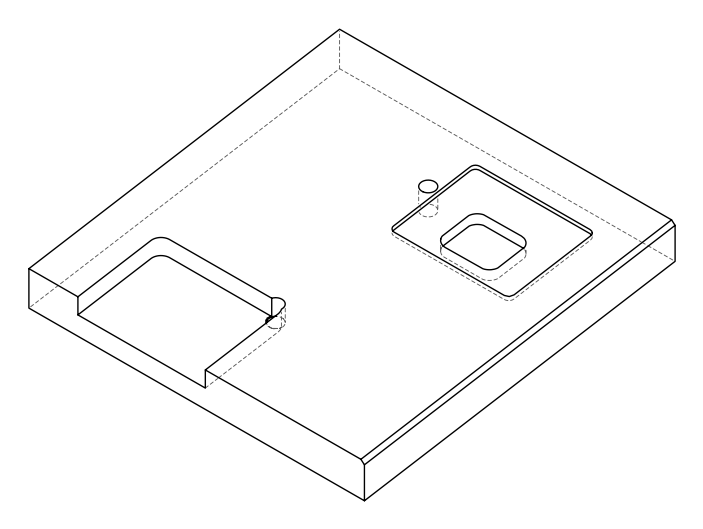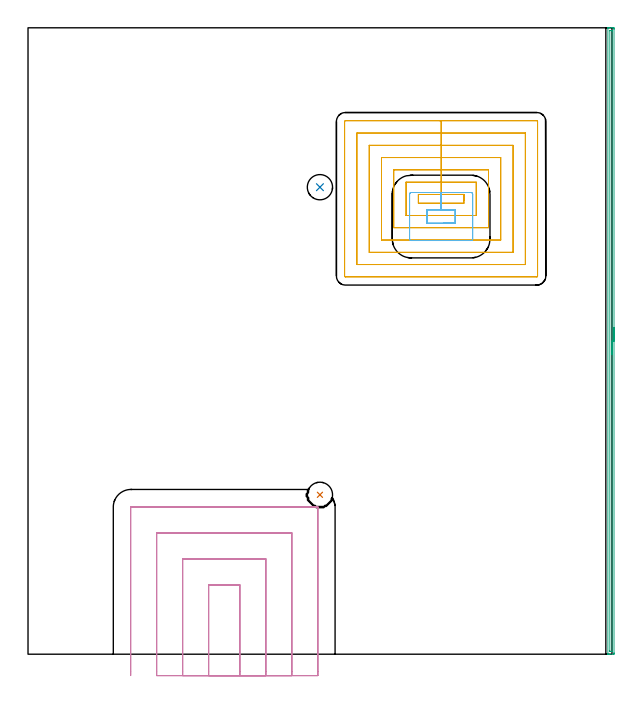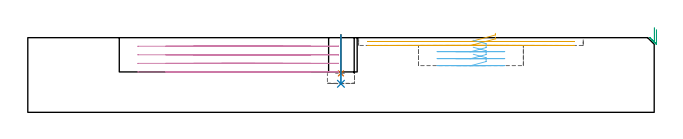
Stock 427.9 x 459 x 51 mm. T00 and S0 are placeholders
(PLAN: 6 operations, 4 tool changes, 30.9 min)
(1 INDEXABLE_INSERT_DRILL_BLIND_HOLE_FROM_SOLID | STEP1POCKET | NXT0302_008 | 0.11 min | 6488 mm3)
(2 INDEXABLE_INSERT_DRILL_BLIND_HOLE_FROM_SOLID_1 | STEP1POCKET_1 | NXT0302_008 | 0.14 min | 8393 mm3)
(3 AREA_MILL | FG_CHAMFER_SURFACE | UGT0205_001 | 7.52 min | 4648 mm3)
(4 MILL_OPEN_POCKET | POCKET_OPEN | UGT0201_109 | Follow Part, ap 6.35, ae 75% | 12.7 min | 452997 mm3)
(5 MILL_RECTANGULAR_POCKET | POCKET_RECTANGULAR_STRAIGHT | NXT0201_011 | Follow Part, ap 3, ae 75% | 8.68 min | 102597 mm3)
(6 MILL_RECTANGULAR_POCKET_1 | POCKET_RECTANGULAR_STRAIGHT_1 | UGT0201_109 | Follow Part, ap 6.35, ae 75% | 1.78 min | 57595 mm3)
(TOOL NXT0302_008 | Index. Insert Drill 18.5mm [880-D1850L25-05] | D18.5 PA176 FL93 Z2)
(TOOL UGT0205_001 | Chamfer Mill 20 x 3 x 45 deg. | D20 FL50 Z2)
(TOOL UGT0201_109 | End Mill 25.4 mm | D25.4 FL25 Z2)
(TOOL NXT0201_011 | ENDMILL 12mm [2P460-1200-NA 1630] | D12 FL38 Z6)
(OP 1 INDEXABLE_INSERT_DRILL_BLIND_HOLE_FROM_SOLID)
G17 G21 G94 G90
T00 M6
G54
G17 G0 G90 X213.9 Y116.8 S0 M3
G43 Z61. H1
G94 G81 G98 Z26.6 F250. R53.
G80
M5
M2
(OP 2 INDEXABLE_INSERT_DRILL_BLIND_HOLE_FROM_SOLID_1)
G17 G21 G94 G90
T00 M6
G54
G17 G0 G90 X213.9 Y342.2 S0 M3
G43 Z61. H1
G94 G81 G98 Z19.5 F250. R53.
G80
M5
M2
(OP 3 AREA_MILL)
G17 G21 G94 G90
T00 M6
G54
G17 G0 G90 X429.4 Y239.5 S1061 M3
G43 Z61. H0
Z56.5
G94 G1 Y239.462 Z55.628 F250.
Y239.348 Z54.764
Y239.159 Z53.912
Y238.897 Z53.08
Y238.563 Z52.274
Y238.16 Z51.5
Y237.692 Z50.764
Y237.16 Z50.072
Y236.571 Z49.429
Y235.928 Z48.84
Y235.236 Z48.308
Y234.5 Z47.84
Y233.726 Z47.437
Y232.92 Z47.103
Y232.088 Z46.841
Y231.237 Z46.652
Y230.372 Z46.538
Y229.5 Z46.5
Y1.033
X429.399 Y0.628 Z46.501
X429.395 Y0.145 Z46.502
X429.391 Y0.009 Z46.505
X428.917 Y0. Z46.978
X426.266 Z49.629
X425.552 Z50.347
X425.29 Z50.61
X424.916 Z50.974
X424.903 Y0.008 Z50.988
X424.9 Y0.181 Z51.
Y458.82
X424.903 Y458.992 Z50.988
X424.916 Y459. Z50.974
X425.29 Z50.61
X425.553 Z50.347
X426.266 Z49.629
X427.507 Z48.39
X428.034 Z47.861
X428.654 Z47.241
X428.917 Y458.997 Z46.978
X429.391 Y458.991 Z46.505
X429.394 Y458.855 Z46.503
X429.399 Y458.372 Z46.501
X429.4 Y457.884 Z46.5
Y229.5
X427.986 Z47.914
X427.985 Y2.204 Z47.915
X427.984 Y2.099 Z47.916
X427.982 Y2.046 Z47.918
X427.979 Y2.024 Z47.921
X427.969 Y2.01 Z47.931
X427.558 Y2.003 Z48.342
X427.15 Y2.002 Z48.75
X426.674 Y2.003 Z49.226
X426.432 Y2.01 Z49.468
X426.321 Y2.023 Z49.579
X426.315 Y2.366 Z49.585
Y2.416
Y456.796
X426.316 Y456.901 Z49.584
X426.318 Y456.954 Z49.582
X426.321 Y456.976 Z49.579
X426.331 Y456.99 Z49.569
X426.742 Y456.997 Z49.158
X427.15 Y456.998 Z48.75
X427.626 Y456.997 Z48.274
X427.868 Y456.99 Z48.032
X427.979 Y456.977 Z47.921
X427.985 Y456.634 Z47.915
Y456.584
X427.986 Y229.5 Z47.914
Y228.628 Z47.952
Y227.764 Z48.066
Y226.912 Z48.255
Y226.08 Z48.517
Y225.274 Z48.851
Y224.5 Z49.254
Y223.764 Z49.723
Y223.072 Z50.254
Y222.429 Z50.843
Y221.84 Z51.486
Y221.308 Z52.178
Y220.84 Z52.914
Y220.437 Z53.688
Y220.103 Z54.494
Y219.841 Z55.326
Y219.652 Z56.178
Y219.538 Z57.043
Y219.5 Z57.914
G0 Z61.
M5
M2
(OP 4 MILL_OPEN_POCKET)
G17 G21 G94 G90
T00 M6
G54
G17 G0 G90 X155.15 Y-15.7 S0 M3
G43 Z61. H0
Z45.15
G94 G1 Y-12.7 F250.
Y50.85 F500.
X132.35
Y-12.7
Y-15.7 F250.
X174.2
Y-12.7
Y69.9 F500.
X113.3
Y-12.7
Y-15.7 F250.
X193.25
Y-12.7
Y88.95 F500.
X94.25
Y-12.7
Y-15.7 F250.
X212.3
Y-12.7
Y107.8 F500.
X212.302 Y107.859
X212.269 Y107.908
X212.21 Y108.
X75.4
G3 X75.2 Y107.8 R0.2
G1 Y-12.7
Y-15.7 F250.
G0 X155.15 Z39.3
G1 Y-12.7
Y50.85 F500.
X132.35
Y-12.7
Y-15.7 F250.
X174.2
Y-12.7
Y69.9 F500.
X113.3
Y-12.7
Y-15.7 F250.
X193.25
Y-12.7
Y88.95 F500.
X94.25
Y-12.7
Y-15.7 F250.
X212.3
Y-12.7
Y107.8 F500.
X212.302 Y107.859
X212.269 Y107.908
X212.21 Y108.
X75.4
G3 X75.2 Y107.8 R0.2
G1 Y-12.7
Y-15.7 F250.
G0 X155.15 Z33.45
G1 Y-12.7
Y50.85 F500.
X132.35
Y-12.7
Y-15.7 F250.
X174.2
Y-12.7
Y69.9 F500.
X113.3
Y-12.7
Y-15.7 F250.
X193.25
Y-12.7
Y88.95 F500.
X94.25
Y-12.7
Y-15.7 F250.
X212.3
Y-12.7
Y107.8 F500.
X212.302 Y107.859
X212.269 Y107.908
X212.21 Y108.
X75.4
G3 X75.2 Y107.8 R0.2
G1 Y-12.7
Y-15.7 F250.
G0 X155.15 Z27.6
G1 Y-12.7
Y50.85 F500.
X132.35
Y-12.7
Y-15.7 F250.
X174.2
Y-12.7
Y69.9 F500.
X113.3
Y-12.7
Y-15.7 F250.
X193.25
Y-12.7
Y88.95 F500.
X94.25
Y-12.7
Y-15.7 F250.
X212.3
Y-12.7
Y107.8 F500.
X212.302 Y107.859
X212.269 Y107.908
X212.21 Y108.
X75.4
G3 X75.2 Y107.8 R0.2
G1 Y-12.7
Y-15.7 F250.
G0 Z61.
M5
M2
(OP 5 MILL_RECTANGULAR_POCKET)
G17 G21 G94 G90
T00 M6
G54
G17 G0 G90 X319.4 Y332.514 S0 M3
G43 Z61. H1
Z54.
G94 G1 Y336.9 Z52.825 F250.
X302.7 Z48.35
X286. F500.
Y330.5
X319.4
Y336.9
X302.7
Y345.9
X277.
Y321.5
X328.4
Y345.9
X302.7
Y354.9
X268.
Y312.5
X337.4
Y354.9
X302.7
Y363.9
X259.
Y303.5
X346.4
Y363.9
X302.7
Y372.9
X250.
Y294.5
X355.4
Y372.9
X302.7
Y381.9
X241.
Y285.5
X364.4
Y381.9
X302.7
Y390.9
X232.5
G3 X232. Y390.4 R0.5
G1 Y277.
G3 X232.5 Y276.5 R0.5
G1 X372.9
G3 X373.4 Y277. R0.5
G1 Y390.4
G3 X372.9 Y390.9 R0.5
G1 X302.7
X301.7
G0 X319.4 Y332.514 Z51.35
G1 Y336.9 Z50.175 F250.
X302.7 Z45.7
X286. F500.
Y330.5
X319.4
Y336.9
X302.7
Y345.9
X277.
Y321.5
X328.4
Y345.9
X302.7
Y354.9
X268.
Y312.5
X337.4
Y354.9
X302.7
Y363.9
X259.
Y303.5
X346.4
Y363.9
X302.7
Y372.9
X250.
Y294.5
X355.4
Y372.9
X302.7
Y381.9
X241.
Y285.5
X364.4
Y381.9
X302.7
Y390.9
X232.5
G3 X232. Y390.4 R0.5
G1 Y277.
G3 X232.5 Y276.5 R0.5
G1 X372.9
G3 X373.4 Y277. R0.5
G1 Y390.4
G3 X372.9 Y390.9 R0.5
G1 X302.7
X301.7
G0 Z61.
M5
M2
(OP 6 MILL_RECTANGULAR_POCKET_1)
G17 G21 G94 G90
T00 M6
G54
G17 G0 G90 X304.283 Y315.8 S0 M3
G43 Z61. H0
Z49.225
G94 G1 X313.1 Z46.863 F250.
Y325.6 Z44.237
X302.7 Z41.45
X292.3 F500.
Y315.8
X313.1
Y325.6
X302.7
Y338.3
X280.8
G3 X279.6 Y337.1 R1.2
G1 Y304.3
G3 X280.8 Y303.1 R1.2
G1 X324.6
G3 X325.8 Y304.3 R1.2
G1 Y337.1
G3 X324.6 Y338.3 R1.2
G1 X302.7
X301.7
G0 X304.283 Y315.8 Z44.45
G1 X313.1 Z42.088 F250.
Y325.6 Z39.462
X302.7 Z36.675
X292.3 F500.
Y315.8
X313.1
Y325.6
X302.7
Y338.3
X280.8
G3 X279.6 Y337.1 R1.2
G1 Y304.3
G3 X280.8 Y303.1 R1.2
G1 X324.6
G3 X325.8 Y304.3 R1.2
G1 Y337.1
G3 X324.6 Y338.3 R1.2
G1 X302.7
X301.7
G0 X304.283 Y315.8 Z39.675
G1 X313.1 Z37.313 F250.
Y325.6 Z34.687
X302.7 Z31.9
X292.3 F500.
Y315.8
X313.1
Y325.6
X302.7
Y338.3
X280.8
G3 X279.6 Y337.1 R1.2
G1 Y304.3
G3 X280.8 Y303.1 R1.2
G1 X324.6
G3 X325.8 Y304.3 R1.2
G1 Y337.1
G3 X324.6 Y338.3 R1.2
G1 X302.7
X301.7
G0 Z61.
M5
M2
